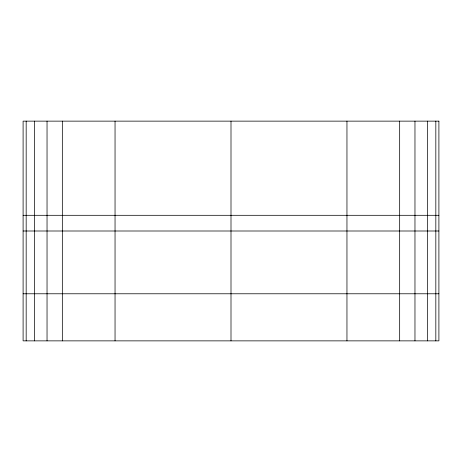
<?xml version="1.0" encoding="UTF-8"?>
<svg xmlns="http://www.w3.org/2000/svg" width="462" height="462" viewBox="0 0 462 462"><rect width="100%" height="100%" fill="white"/><g stroke="black" fill="none" stroke-linecap="round" stroke-linejoin="round"><path stroke-width="0.69" d="M23.1 215.304L438.9 215.304M23.1 231L438.9 231M23.1 293.78L438.9 293.78M435.828 121.136L435.828 340.864M427.437 121.136L427.437 340.864M414.968 121.136L414.968 340.864M399.665 121.136L399.665 340.864M346.956 121.136L346.956 340.864M231 121.136L231 340.864M115.044 121.136L115.044 340.864M62.335 121.136L62.335 340.864M47.037 121.136L47.037 340.864M34.569 121.136L34.569 340.864M26.172 121.136L26.172 340.864M438.9 121.136L23.1 121.136L23.1 340.864L438.9 340.864L438.9 121.136"/></g></svg>
